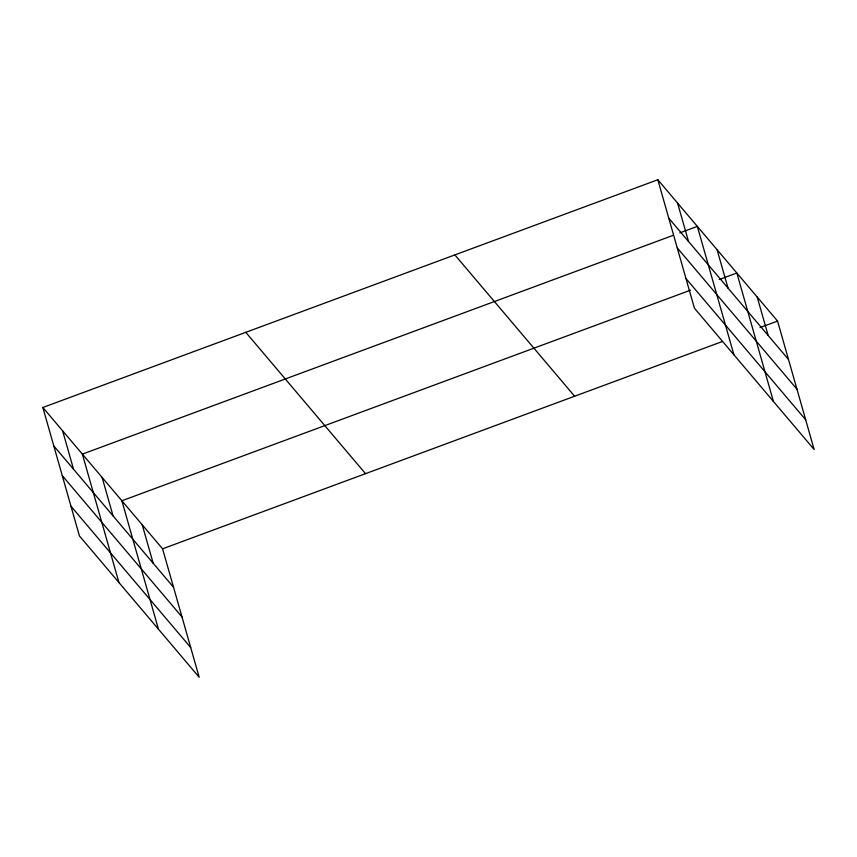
<?xml version="1.0" encoding="UTF-8"?>
<svg xmlns="http://www.w3.org/2000/svg" width="857" height="857" viewBox="0 0 857 857"><rect width="100%" height="100%" fill="white"/><g stroke="black" fill="none" stroke-linecap="round" stroke-linejoin="round"><path stroke-width="1.29" d="M42.85 407.482L162.584 548.812L199.178 677.255L79.433 535.925L42.85 407.482L657.822 179.745L777.567 321.075L814.15 449.518L694.416 308.188L657.822 179.745M673.538 235.204L82.368 454.124L118.952 582.567M679.805 232.879L697.341 226.387L733.924 354.819M690.506 290.191L121.876 500.767L158.459 629.199M719.312 279.521L736.849 273.019L773.442 401.462M162.584 548.812L722.44 341.493M760.02 327.567L777.567 321.075M668.781 218.181L788.515 359.512M677.234 247.887L796.978 389.217M685.954 278.482L805.687 419.812M454.885 254.904L574.619 396.234M245.788 332.334L365.532 473.664M53.798 445.929L173.532 587.259M62.261 475.624L181.995 616.954M70.981 506.23L190.715 647.56M757.213 297.047L768.161 335.494M717.095 249.708L728.043 288.145M677.587 203.066L688.535 241.503M142.23 524.795L153.178 563.231M102.122 477.445L113.07 515.882M62.604 430.803L73.552 469.25"/></g></svg>
